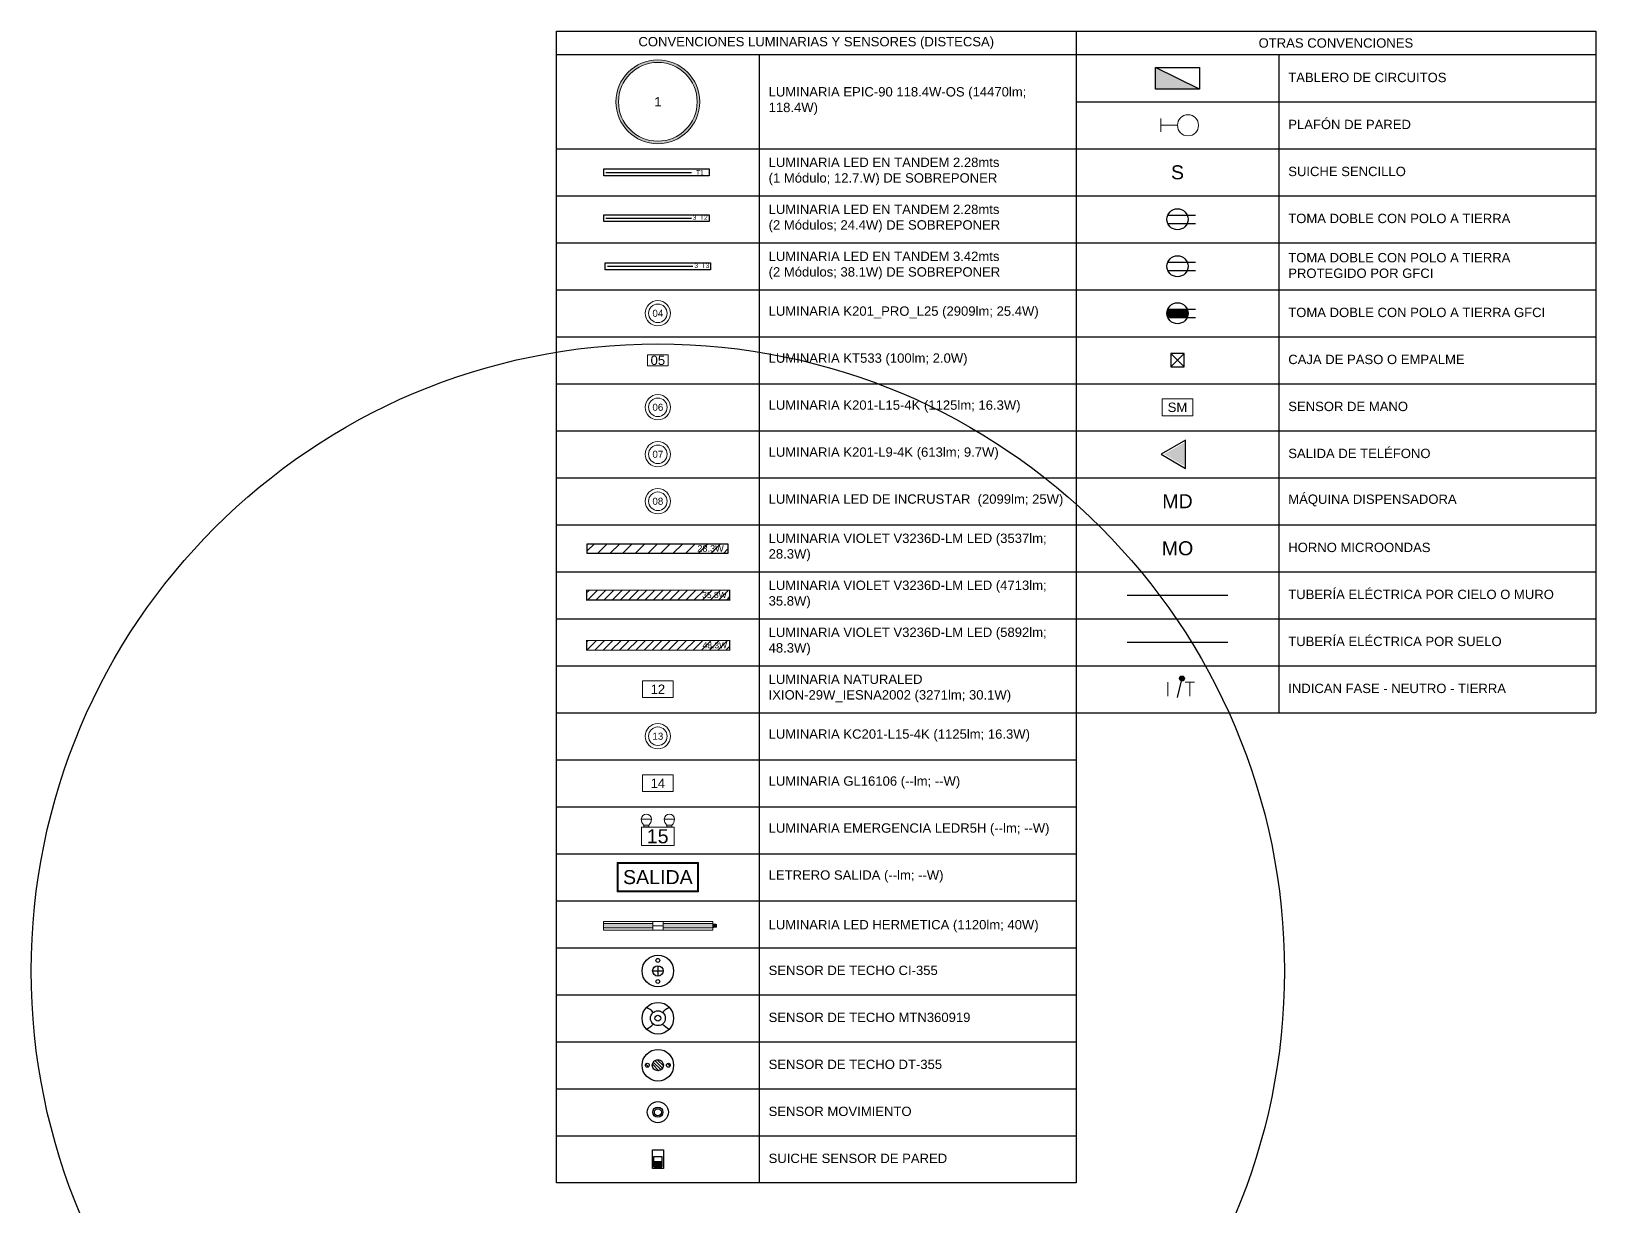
# Model space of a CAD drawing. Header units: metres. Extents: x 81 to 650, y -25 to 177.
# Drawn here: x 80.64 to 97.37, y -13.22 to -0.67 of the extents above; entities that cross this region are included whole.
import ezdxf
from ezdxf.enums import TextEntityAlignment as Align

# ---------------------------------------------------------------- set-up
doc = ezdxf.new("R2010")
doc.units = ezdxf.units.M
doc.linetypes.add('DASHED', pattern=[19.049999999999997, 12.7, -6.35])
for name, color, linetype, lineweight in [('-CN-GYD-INTERRUPTORES DE PARED', 3, 'Continuous', 20), ('-CN-GYD-LUMINARIA LED HERMETICA', 1, 'Continuous', 5), ('L', 7, 'Continuous', 15), ('RE80', 7, 'Continuous', 15)]:
    doc.layers.add(name, color=color, linetype=linetype, lineweight=lineweight)
for name, color, linetype in [('-HAZ SENSORES', 21, 'Continuous'), ('-ILUMINACIÓN', 7, 'Continuous'), ('JCA_HATCH 254', 252, 'Continuous'), ('RE60', 7, 'Continuous'), ('SENSOR MOVIMIENTO', 3, 'Continuous'), ('T', 1, 'Continuous'), ('TB', 7, 'Continuous'), ('TP', 4, 'DASHED'), ('TT', 4, 'Continuous')]:
    doc.layers.add(name, color=color, linetype=linetype)
doc.styles.add('ROMANS', font='arial.ttf')
doc.styles.get("Standard").update_dxf_attribs({"font": 'arial.ttf'})
pattern_1 = [(0, (0, 0), (0, 6.985), [5.08, -1.905]), (90, (0, 0), (-6.985, 4.277078946022131e-16), [5.08, -1.905])]
pattern_2 = [(45, (5.172751116333529e-12, 1.719513420539442e-12), (-0.04377874859021209, 0.04377874859021209), [])]
pattern_3 = [(180, (4.985223531723022, -38.81197714805603), (-6.006312120748421, -10.4032377503332), [1.501578030241592, -10.51104621169115]), (270, (4.234434604644775, -38.81197714805603), (6.006312121184317, -10.40323775008154), [0.7507890151207962, -20.05568648529394]), (270, (4.046737432479858, -38.81197714805603), (6.006312121184317, -10.40323775008154), [0.6006312120966371, -20.2058442883181]), (270, (4.422131776809692, -38.81197714805603), (6.006312121184317, -10.40323775008154), [0.6006312120966371, -20.2058442883181]), (240.0000000012004, (3.859040021896362, -38.81197714805603), (6.006312113023615, -10.40323775479312), [0.4805049696773095, -11.53211927225543]), (300.0000000012004, (4.609829187393188, -38.81197714805603), (12.01262423377204, -4.459921246656068e-09), [0.4805049696773095, -11.53211927225543])]

# ---------------------------------------------------------------- blocks, each defined once
blk = doc.blocks.new('c4x4')
at = {"layer": 'T'}
for p, q in [((0.07153333464157186, 0.07153333464520983), (-0.07153333464157186, 0.07153333464520983)), ((-0.07153333464157186, 0.07153333464520983), (-0.07153333464157186, -0.07153333464520983)), ((-0.07153333464157186, 0.07153333464520983), (0.07153333464157186, -0.07153333464520983)), ((0.07153333464157186, 0.07153333464520983), (-0.07153333464157186, -0.07153333464520983)), ((0.07153333464157186, -0.07153333464520983), (0.07153333464157186, 0.07153333464520983)), ((-0.07153333464157186, -0.07153333464520983), (0.07153333464157186, -0.07153333464520983))]:
    blk.add_line(p, q, dxfattribs=at)
blk = doc.blocks.new('13_16.3W')
at = {"layer": 'L', "color": 3}
blk.add_circle((0, 0), 0.09, dxfattribs=at)
at = {"layer": 'L', "color": 2}
blk.add_circle((1.763491390772188e-18, 0), 0.066, dxfattribs=at)
at = {"layer": 'L', "color": 1}
blk.add_text('13', height=0.05, dxfattribs=at).set_placement((0, 0), align=Align.MIDDLE_CENTER)
blk = doc.blocks.new('01_118.4W')
at = {"layer": 'L'}
h = blk.add_hatch(color=256, dxfattribs=at)
h.paths.add_polyline_path([(-0.4482549209899034, 0, 1), (0.4482549209899034, 0, 1)])
h.paths.add_polyline_path([(0.4204890114474935, 0, -1), (-0.4204890114474935, 0, -1)], flags=16)
for radius in [0.4482549209899034, 0.4204890114474935]:
    blk.add_circle((0, 0), radius, dxfattribs=at)
at = {"layer": 'L', "color": 1}
blk.add_text('1', height=0.1, dxfattribs=at).set_placement((0, 0), align=Align.MIDDLE_CENTER)
blk = doc.blocks.new('12_30.1W')
at = {"layer": 'L'}
blk.add_lwpolyline([(-0.1649996104073903, 0.09000055175684274), (0.1649996104100335, 0.09000055175684274), (0.1649996104100335, -0.09000055175504507), (-0.1649996104073903, -0.09000055175504507)], close=True, dxfattribs=at)
at = {"layer": 'L', "color": 1}
blk.add_text('12', height=0.1, dxfattribs=at).set_placement((0, 0), align=Align.MIDDLE_CENTER)
blk = doc.blocks.new('04_25.4W')
at = {"layer": 'L', "color": 3}
blk.add_circle((0, 0), 0.09, dxfattribs=at)
at = {"layer": 'L', "color": 2}
blk.add_circle((1.763491390772188e-18, 0), 0.066, dxfattribs=at)
at = {"layer": 'L', "color": 1}
blk.add_text('04', height=0.05, dxfattribs=at).set_placement((0, 0), align=Align.MIDDLE_CENTER)
blk = doc.blocks.new('06_16.3W')
at = {"layer": 'L', "color": 3}
blk.add_circle((0, 0), 0.09, dxfattribs=at)
at = {"layer": 'L', "color": 2}
blk.add_circle((1.763491390772188e-18, 0), 0.066, dxfattribs=at)
at = {"layer": 'L', "color": 1}
blk.add_text('06', height=0.05, dxfattribs=at).set_placement((0, 0), align=Align.MIDDLE_CENTER)
blk = doc.blocks.new('08_26.6W')
at = {"layer": 'L', "color": 3}
blk.add_circle((0, 0), 0.09, dxfattribs=at)
at = {"layer": 'L', "color": 2}
blk.add_circle((1.763491390772188e-18, 0), 0.066, dxfattribs=at)
at = {"layer": 'L', "color": 1}
blk.add_text('08', height=0.05, dxfattribs=at).set_placement((0, 0), align=Align.MIDDLE_CENTER)
blk = doc.blocks.new('07_9.7W')
at = {"layer": 'L', "color": 3}
blk.add_circle((0, 0), 0.09, dxfattribs=at)
at = {"layer": 'L', "color": 2}
blk.add_circle((0, 0), 0.066, dxfattribs=at)
at = {"layer": 'L', "color": 1}
blk.add_text('07', height=0.05, dxfattribs=at).set_placement((0, 0), align=Align.MIDDLE_CENTER)
blk = doc.blocks.new('05_2W')
at = {"layer": 'L'}
blk.add_lwpolyline([(-0.1117278528109349, 0.05817958249823851), (0.1117278528108105, 0.05817958249823851), (0.1117278528108114, -0.0581795824982998), (-0.111727852810934, -0.0581795824982998)], close=True, dxfattribs=at)
at = {"layer": 'L', "color": 1}
blk.add_text('05', height=0.1, dxfattribs=at).set_placement((0, 0), align=Align.MIDDLE_CENTER)
blk = doc.blocks.new('14_13W')
at = {"layer": 'L'}
blk.add_lwpolyline([(-0.1649996104073903, 0.09000055175684274), (0.1649996104100335, 0.09000055175684274), (0.1649996104100335, -0.09000055175504507), (-0.1649996104073903, -0.09000055175504507)], close=True, dxfattribs=at)
at = {"layer": 'L', "color": 1}
blk.add_text('14', height=0.1, dxfattribs=at).set_placement((0, 0), align=Align.MIDDLE_CENTER)
blk = doc.blocks.new('15_4.8W')
at = {"layer": 'L', "color": 2}
for p, q in [((-0.1181673682837927, 0.1887826681839331), (-0.04602417728429504, 0.1887826681839331)), ((-0.1181673682837927, 0.1887826681839331), (-0.04602417728429504, 0.1887826681839331)), ((-0.1181673682837927, 0.1887826681839331), (-0.04602417728429504, 0.1887826681839331)), ((0.1157405260825042, 0.1315113153764289), (-0.1157405260825046, 0.131511315376429)), ((-0.1157405260825046, 0.131511315376429), (-0.1157405260825046, 2.781484335003742e-16)), ((0.1157405260825042, 0.1315113153764289), (-0.1157405260825046, 0.131511315376429)), ((-0.1157405260825046, 0.131511315376429), (-0.1157405260825046, 2.781484335003742e-16)), ((0.1157405260825042, 0.1315113153764289), (-0.1157405260825046, 0.131511315376429)), ((-0.1157405260825046, 0.131511315376429), (-0.1157405260825046, 2.781484335003742e-16)), ((-0.08209577278404386, 0.1461984173641898), (-0.1006131841504898, 0.1461984173641898)), ((-0.1006131841504898, 0.1341399728345326), (-0.1006131841504898, 0.1461984173641906)), ((-0.08209577278404386, 0.1461984173641898), (-0.1006131841504898, 0.1461984173641898)), ((-0.1006131841504898, 0.1341399728345326), (-0.1006131841504898, 0.1461984173641906)), ((-0.08209577278404386, 0.1461984173641898), (-0.1006131841504898, 0.1461984173641898)), ((-0.1006131841504898, 0.1341399728345326), (-0.1006131841504898, 0.1461984173641906)), ((-0.1006131841504898, 0.1341399728345317), (-0.06357836141759794, 0.1341399728345325)), ((-0.1006131841504898, 0.1341399728345317), (-0.06357836141759794, 0.1341399728345325)), ((-0.1006131841504898, 0.1341399728345317), (-0.06357836141759794, 0.1341399728345325)), ((-0.08209577278404386, 0.1461984173641898), (-0.06357836141759794, 0.1461984173641897)), ((-0.08209577278404386, 0.1461984173641898), (-0.06357836141759794, 0.1461984173641897)), ((-0.08209577278404386, 0.1461984173641898), (-0.06357836141759794, 0.1461984173641897)), ((-0.06357836141760505, 0.1461984173641897), (-0.06357836141760505, 0.1341399728345316)), ((-0.06357836141760505, 0.1461984173641897), (-0.06357836141760505, 0.1341399728345316)), ((-0.06357836141760505, 0.1461984173641897), (-0.06357836141760505, 0.1341399728345316)), ((0.1181673682837923, 0.1887826681839331), (0.04602417728429468, 0.1887826681839331)), ((0.1181673682837923, 0.1887826681839331), (0.04602417728429468, 0.1887826681839331)), ((0.1181673682837923, 0.1887826681839331), (0.04602417728429468, 0.1887826681839331)), ((0.0820957727840435, 0.1461984173641898), (0.06357836141759758, 0.1461984173641897)), ((0.06357836141760469, 0.1461984173641897), (0.06357836141760469, 0.1341399728345316)), ((0.0820957727840435, 0.1461984173641898), (0.06357836141759758, 0.1461984173641897)), ((0.06357836141760469, 0.1461984173641897), (0.06357836141760469, 0.1341399728345316)), ((0.0820957727840435, 0.1461984173641898), (0.06357836141759758, 0.1461984173641897)), ((0.06357836141760469, 0.1461984173641897), (0.06357836141760469, 0.1341399728345316)), ((0.1006131841504894, 0.1341399728345317), (0.06357836141759758, 0.1341399728345325)), ((0.1006131841504894, 0.1341399728345317), (0.06357836141759758, 0.1341399728345325)), ((0.1006131841504894, 0.1341399728345317), (0.06357836141759758, 0.1341399728345325)), ((0.0820957727840435, 0.1461984173641898), (0.1006131841504894, 0.1461984173641898)), ((0.0820957727840435, 0.1461984173641898), (0.1006131841504894, 0.1461984173641898)), ((0.0820957727840435, 0.1461984173641898), (0.1006131841504894, 0.1461984173641898)), ((0.1006131841504894, 0.1341399728345326), (0.1006131841504894, 0.1461984173641906)), ((0.1006131841504894, 0.1341399728345326), (0.1006131841504894, 0.1461984173641906)), ((0.1006131841504894, 0.1341399728345326), (0.1006131841504894, 0.1461984173641906)), ((0.1157405260825042, 2.214519275809463e-16), (0.1157405260825042, 0.1315113153764289)), ((0.1157405260825042, 2.214519275809463e-16), (0.1157405260825042, 0.1315113153764289)), ((0.1157405260825042, 2.214519275809463e-16), (0.1157405260825042, 0.1315113153764289)), ((-0.1157405260825046, 2.781484335003742e-16), (0.1157405260825042, 2.214519275809463e-16)), ((-0.1157405260825046, 2.781484335003742e-16), (0.1157405260825042, 2.214519275809463e-16)), ((-0.1157405260825046, 2.781484335003742e-16), (0.1157405260825042, 2.214519275809463e-16))]:
    blk.add_line(p, q, dxfattribs=at)
for centre, radius, start, end in [((-0.08209577278404386, 0.1887826681839331), 0.03607159549974881, 0, 180), ((-0.08209577278404386, 0.1887826681839331), 0.03607159549974881, 0, 180), ((-0.08209577278404386, 0.1887826681839331), 0.03607159549974881, 0, 180), ((0.0820957727840435, 0.1887826681839331), 0.03607159549974881, 0, 180), ((0.0820957727840435, 0.1887826681839331), 0.03607159549974881, 0, 180), ((0.0820957727840435, 0.1887826681839331), 0.03607159549974881, 0, 180), ((-0.05936411202605302, 0.1881124506575731), 0.05880707557807638, 179.3469924054095, 225.4581196963682), ((-0.05936411202605302, 0.1881124506575731), 0.05880707557807638, 179.3469924054095, 225.4581196963682), ((-0.05936411202605302, 0.1881124506575731), 0.05880707557807638, 179.3469924054095, 225.4581196963682), ((-0.1048274335420347, 0.1881124506575731), 0.05880707557807638, 314.5418803036317, 0.6530075945904015), ((-0.1048274335420347, 0.1881124506575731), 0.05880707557807638, 314.5418803036317, 0.6530075945904015), ((-0.1048274335420347, 0.1881124506575731), 0.05880707557807638, 314.5418803036317, 0.6530075945904015), ((0.1048274335420343, 0.1881124506575731), 0.05880707557807638, 179.3469924054096, 225.4581196963683), ((0.1048274335420343, 0.1881124506575731), 0.05880707557807638, 179.3469924054096, 225.4581196963683), ((0.1048274335420343, 0.1881124506575731), 0.05880707557807638, 179.3469924054096, 225.4581196963683), ((0.05936411202605266, 0.1881124506575731), 0.05880707557807638, 314.5418803036317, 0.6530075945905542), ((0.05936411202605266, 0.1881124506575731), 0.05880707557807638, 314.5418803036317, 0.6530075945905542), ((0.05936411202605266, 0.1881124506575731), 0.05880707557807638, 314.5418803036317, 0.6530075945905542)]:
    blk.add_arc(centre, radius, start, end, dxfattribs=at)
at = {"layer": 'L', "color": 1}
blk.add_text('15', height=0.1, dxfattribs=at).set_placement((-0.001399660934822133, 0.06704704703451558), align=Align.MIDDLE_CENTER)
blk = doc.blocks.new('Sensor 360º_MTN360919')
at = {"layer": 'SENSOR MOVIMIENTO'}
for radius in [0.0001126266992649, 5.29812951653e-05, 2.08105346564e-05]:
    blk.add_circle((0, 0), radius, dxfattribs=at)
for centre, start, end in [((-0.0001717257415585, -0.0001003944050753), 45.61741359108569, 63.20168417125959), ((0.0001717257415585, -0.0001003944050753), 116.7983158287404, 134.3825864089143), ((-0.0001717257415585, 0.0001003944051336), 296.7983158287404, 314.3825864089143), ((0.0001717257415585, 0.0001003944051336), 225.6174135910857, 243.2016841712596)]:
    blk.add_arc(centre, 0.0001989189957871, start, end, dxfattribs=at)
blk = doc.blocks.new('Sensor 360º_')
at = {"layer": 'SENSOR MOVIMIENTO'}
for radius in [0.1126266992649, 0.05401429200430281, 0.03749490125170592]:
    blk.add_circle((0, 0), radius, dxfattribs=at)
blk = doc.blocks.new('Sensor 360º_DT-355')
at = {"layer": 'SENSOR MOVIMIENTO'}
h = blk.add_hatch(dxfattribs=at)
h.set_pattern_fill('ANSI31', color=256, scale=0.005, angle=-90.00000000000001)
h.set_pattern_definition([(315, (-59.17988929593923, -37.64772908967827), (0.01122532015133644, 0.01122532015133644), [])])
h.paths.add_polyline_path([(0.08896034063200631, 0, 1), (0.06116125988459231, 0, 1)])
h.paths.add_polyline_path([(-0.08896034063200631, 0, 1), (-0.06116125988459231, 0, 1)])
h = blk.add_hatch(dxfattribs=at)
h.set_pattern_fill('ANSI31', color=256, scale=0.005, angle=-90.00000000000001)
h.set_pattern_definition([(315, (-37.64772908967826, 59.17988929593924), (0.01122532015133644, 0.01122532015133644), [])])
h.paths.add_polyline_path([(0.03960792758973606, 0, 1), (-0.03960792758973606, 0, 1)])
for centre, radius in [((0, 0), 0.1126266992649), ((-0.07506080025829931, 0), 0.013899540373707), ((0, 0), 0.03960792758973606), ((0.07506080025829931, 0), 0.013899540373707)]:
    blk.add_circle(centre, radius, dxfattribs=at)
blk = doc.blocks.new('Suiche Sensor')
at = {"layer": 'SENSOR MOVIMIENTO'}
h = blk.add_hatch(dxfattribs=at)
h.set_pattern_fill('GRATE', color=256, scale=0.0015)
h.set_pattern_definition([(0, (-77.48357458573103, -52.58691666237909), (0, 0.001190625), []), (90, (-77.48357458573103, -52.58691666237909), (-0.004762499999999999, 2.916190190469635e-19), [])])
h.paths.add_polyline_path([(-0.02897171950306365, -0.0851058927420496), (-0.02897171950306365, -0.1222345983032156), (0.02897171937708088, -0.1222345983032156), (0.02897171937708087, -0.0851058927420496)])
blk.add_lwpolyline([(-0.03928014338193897, 0), (0.03928014338194608, 0), (0.03928014338194608, -0.1337000987045478), (-0.03928014338193897, -0.1337000987045478)], close=True, dxfattribs=at)
at = {"layer": 'SENSOR MOVIMIENTO', "elevation": 616.1617074966878}
blk.add_lwpolyline([(-0.02897171950306365, -0.04797718718089428), (0.02897171937708087, -0.04797718718089428), (0.02897171937708087, -0.1222345983032156), (-0.02897171950306365, -0.1222345983032156)], close=True, dxfattribs=at)
blk.add_lwpolyline([(0.02897171937708087, -0.0851058927420496), (-0.02897171950306365, -0.0851058927420496)], dxfattribs=at)
blk = doc.blocks.new('s')
at = {"layer": 'SENSOR MOVIMIENTO'}
blk.add_text('S', height=0.1, dxfattribs=at).set_placement((0, 0), align=Align.MIDDLE_CENTER)
blk = doc.blocks.new('t')
at = {"layer": 'T'}
for p, q in [((0.006261364575661342, 0.03000000000000114), (0.2042208909329133, 0.03000000000000109)), ((0.006261364575661326, -0.03000000000000113), (0.2042208909329133, -0.03000000000000118))]:
    blk.add_line(p, q, dxfattribs=at)
blk.add_circle((0.075, -9.18861341181465e-18), 0.075, dxfattribs=at)
blk = doc.blocks.new('tg')
at = {"layer": 'T'}
h = blk.add_hatch(dxfattribs=at)
h.set_pattern_fill('ANSI31', color=256, scale=0.005)
h.set_pattern_definition([(45, (0, 0), (-0.0004419417382415922, 0.0004419417382415923), [])])
h.paths.add_polyline_path([(0.15, -8.673617379884035e-18, 0.1032437171756006), (0.1437386354243371, 0.03000000000000111), (0.006261364575662898, 0.03000000000000114, 0.1032437171756007), (0, -8.673617379884035e-18, 0.1032437171756006), (0.006261364575662884, -0.03000000000000113), (0.1437386354243371, -0.03000000000000116, 0.1032437171756007)])
for p, q in [((0.006261364575661342, 0.03000000000000114), (0.2042208909329133, 0.03000000000000109)), ((0.006261364575661326, -0.03000000000000113), (0.2042208909329133, -0.03000000000000118))]:
    blk.add_line(p, q, dxfattribs=at)
blk.add_circle((0.075, -9.18861341181465e-18), 0.075, dxfattribs=at)
blk = doc.blocks.new('plm')
at = {"layer": 'L'}
for p, q in [((3.552713678800501e-15, 0.04765538815438219), (-3.552713678800501e-15, -0.04765538815438219)), ((0.1192954414960568, 0), (0, 0))]:
    blk.add_line(p, q, dxfattribs=at)
blk.add_circle((0.1942954414960568, -9.184850993605149e-18), 0.075, dxfattribs=at)
blk = doc.blocks.new('TB')
at = {"layer": 'TB'}
h = blk.add_hatch(color=256, dxfattribs=at)
h.dxf.hatch_style = 1
h.paths.add_polyline_path([(0.1564083869745092, -1.040834085586084e-16), (-0.1564083869745092, 0.1562500000000001), (-0.1564083869745092, -1.040834085586084e-16)])
blk.add_lwpolyline([(-0.1564083869745092, 0.15625), (0.1564083869745092, 0.15625), (0.1564083869745092, -1.040834085586084e-16), (-0.1564083869745092, -1.040834085586084e-16)], close=True, dxfattribs=at)
blk.add_lwpolyline([(0.1564083869745092, -1.040834085586084e-16), (-0.1564083869745092, 0.15625)], dxfattribs=at)
blk = doc.blocks.new('A1')
at = {"layer": 'RE60'}
h = blk.add_hatch(dxfattribs=at)
h.set_pattern_fill('ANSI31', color=256, scale=0.00125, style=0)
h.set_pattern_definition([(44.99999999999999, (-0.08380829255883095, -0.01511180938822791), (-0.00280633003783411, 0.00280633003783411), [])])
edge = h.paths.add_edge_path()
edge.add_arc((0.02347306642469626, 0.076558566604306), 0.01742745869859888, 0, 360)
blk.add_line((-0.01015284804295215, -0.0590971580402571), (0.01928009681161982, 0.05964303165813338), dxfattribs=at)
at = {"layer": 'RE60', "lineweight": 0}
for points in [[(-0.07895314480779547, 0.05029368283960489), (-0.07895314480779547, -0.04971214960510489)], [(0.04474802267934663, 0.05029368283960489), (0.1113911524861874, 0.05029368283960489)], [(0.07806958758276694, 0.05029368283960489), (0.07806958758276694, -0.04971214960510489)]]:
    blk.add_lwpolyline(points, dxfattribs=at)
at = {"layer": 'RE60'}
blk.add_circle((0.02347306642469626, 0.076558566604306), 0.01742745869859888, dxfattribs=at)
blk = doc.blocks.new('Salida_3.8W')
h = blk.add_hatch()
h.set_pattern_fill('ANGLE', color=256)
h.set_pattern_definition(pattern_1)
h.paths.add_polyline_path([(0.4341942393145998, -0.00999999999999801), (0.4341942393145999, 0.3029428160778097), (-0.4341942393145999, 0.3029428160778096), (-0.4341942393145999, -0.00999999999999801)])
h.paths.add_polyline_path([(-0.4241942393146019, 8.673617379884035e-19), (-0.4241942393146019, 0.2929428160778116), (0.4241942393146019, 0.2929428160778116), (0.4241942393146018, 0)], flags=16)
h = blk.add_hatch()
h.set_pattern_fill('ANGLE', color=256)
h.set_pattern_definition(pattern_1)
h.paths.add_polyline_path([(0.4341942393145999, -0.00999999999999801), (0.4341942393145999, 0.3029428160778096), (-0.4341942393145999, 0.3029428160778096), (-0.4341942393145999, -0.00999999999999801)])
h.paths.add_polyline_path([(-0.4241942393146019, 0), (-0.4241942393146018, 0.2929428160778116), (0.4241942393146019, 0.2929428160778116), (0.4241942393146019, 0)], flags=16)
at = {"layer": 'L'}
h = blk.add_hatch(dxfattribs=at)
h.set_pattern_fill('ANGLE', color=3)
h.set_pattern_definition([(0, (-44.67846380427, -37.25135401249463), (0, 6.985), [5.08, -1.905]), (90, (-44.67846380427, -37.25135401249463), (-6.985, 4.277078946022131e-16), [5.08, -1.905])])
h.paths.add_polyline_path([(0.4341942393145999, -0.00999999999999801), (0.4341942393146, 0.3029428160778097), (-0.4341942393145999, 0.3029428160778096), (-0.4341942393145999, -0.00999999999999801)])
h.paths.add_polyline_path([(-0.4241942393146019, 8.673617379884035e-19), (-0.4241942393146019, 0.2929428160778116), (0.4241942393146019, 0.2929428160778116), (0.4241942393146019, 0)], flags=16)
h = blk.add_hatch(color=3, dxfattribs=at)
h.paths.add_polyline_path([(0.4341942393145999, -0.00999999999999801), (0.4341942393146, 0.3029428160778097), (-0.4341942393145999, 0.3029428160778096), (-0.4341942393145999, -0.00999999999999801)])
h.paths.add_polyline_path([(-0.4241942393146019, 0), (-0.4241942393146019, 0.2929428160778116), (0.4241942393146019, 0.2929428160778116), (0.4241942393146019, 0)], flags=16)
at = {"layer": 'L', "color": 3}
for points in [[(-0.4341942393145999, 0.3029428160778096), (0.4341942393145999, 0.3029428160778096), (0.4341942393145999, -0.00999999999999801), (-0.4341942393145999, -0.00999999999999801)], [(-0.4241942393146019, 0.2929428160778116), (0.4241942393146019, 0.2929428160778116), (0.4241942393146019, 0), (-0.4241942393146019, 0)]]:
    blk.add_lwpolyline(points, close=True, dxfattribs=at)
at = {"layer": 'L', "color": 3, "insert": (0, 0.1464714080389058, 712.660844672974), "char_height": 0.15, "width": 0.8483884786292037, "attachment_point": 5}
blk.add_mtext('\\pxqc;SALIDA', dxfattribs=at)
blk = doc.blocks.new('TE')
at = {"layer": 'T'}
blk.add_hatch(color=256, dxfattribs=at).paths.add_polyline_path([(0.1636160092200072, 0.08291674158310691), (0.02000000000000313, 0), (0.1636160092200072, -0.08291674158310691)])
blk.add_lwpolyline([(0.1736160092200052, 0.1002372496587984), (0, 0), (0.1736160092200052, -0.1002372496587984)], close=True, dxfattribs=at)
blk = doc.blocks.new('HERM.48.3')
at = {"layer": '-ILUMINACIÓN'}
h = blk.add_hatch(dxfattribs=at)
h.set_pattern_fill('ANSI31', color=9, scale=0.0195, style=0)
h.set_pattern_definition(pattern_2)
h.paths.add_polyline_path([(0.7643999999999949, 0.0519999999999925), (-0.7643999999999949, 0.0519999999999925), (-0.7643999999999949, -0.05200000000000671), (0.7643999999999949, -0.05200000000000671)])
at = {"layer": '-ILUMINACIÓN', "const_width": 0.013}
blk.add_lwpolyline([(-0.7643999999999949, -0.05200000000000671), (0.7643999999999949, -0.05200000000000671), (0.7643999999999949, 0.0519999999999925), (-0.7643999999999949, 0.0519999999999925)], close=True, dxfattribs=at)
at = {"layer": '-ILUMINACIÓN'}
blk.add_text('48.3W', height=0.065, dxfattribs=at).set_placement((0.4749695619359784, -0.03201483169087282))
blk = doc.blocks.new('HERM.35.8')
at = {"layer": '-ILUMINACIÓN'}
h = blk.add_hatch(dxfattribs=at)
h.set_pattern_fill('ANSI31', color=9, scale=0.0195, style=0)
h.set_pattern_definition(pattern_2)
h.paths.add_polyline_path([(0.7643999999999949, 0.0519999999999925), (-0.7643999999999949, 0.0519999999999925), (-0.7643999999999949, -0.05200000000000671), (0.7643999999999949, -0.05200000000000671)])
at = {"layer": '-ILUMINACIÓN', "const_width": 0.013}
blk.add_lwpolyline([(-0.7643999999999949, -0.05200000000000671), (0.7643999999999949, -0.05200000000000671), (0.7643999999999949, 0.0519999999999925), (-0.7643999999999949, 0.0519999999999925)], close=True, dxfattribs=at)
at = {"layer": '-ILUMINACIÓN'}
blk.add_text('35.8W', height=0.065, dxfattribs=at).set_placement((0.4705491557241395, -0.03201483169087282))
blk = doc.blocks.new('LUM.LED.24.4W')
blk.add_lwpolyline([(-0.500677220342117, 0.06288248093951415), (0.627691487213454, 0.0628824809395141), (0.627691487213454, -0.00990817860666126), (-0.500677220342117, -0.009908178606661214)], close=True)
blk.add_lwpolyline([(-0.4766484212310722, 0.02648715116642647), (0.4376060829195119, 0.02648715116642641)])
at = {"layer": '-ILUMINACIÓN'}
blk.add_text('3_T2', height=0.05, dxfattribs=at).set_placement((0.4517300185979884, 0.00832792204051458))
blk = doc.blocks.new('HERM.28.3')
at = {"layer": 'JCA_HATCH 254'}
h = blk.add_hatch(dxfattribs=at)
h.set_pattern_fill('ANSI31', color=0, scale=0.03)
h.set_pattern_definition([(45, (-89.70032173734883, -57.36785772609832), (-0.06735192090801866, 0.06735192090801866), [])])
h.paths.add_polyline_path([(-0.7381247207976154, 0.05200000000000671), (0.7643999999999949, 0.05200000000000671), (0.7643999999999949, -0.0519999999999925), (-0.7381247207976154, -0.0519999999999925)])
at = {"layer": '-ILUMINACIÓN'}
blk.add_lwpolyline([(-0.7381247207976154, 0.05200000000000671), (0.7643999999999949, 0.05200000000000671), (0.7643999999999949, -0.0519999999999925), (-0.7381247207976154, -0.0519999999999925)], close=True, dxfattribs=at)
at = {"layer": 'RE80'}
blk.add_text('28.3W', height=0.07, dxfattribs=at).set_placement((0.5797062479011146, 0.001429514389798214, 765.3542252275132), align=Align.MIDDLE_CENTER)
blk = doc.blocks.new('LUM.LED.38.1W')
at = {"layer": '-ILUMINACIÓN'}
blk.add_lwpolyline([(-0.5641843537777902, 0.0363953297730859), (0.564184353777776, 0.0363953297730859), (0.564184353777776, -0.03639532977310012), (-0.5641843537777902, -0.03639532977310012)], close=True, dxfattribs=at)
blk.add_lwpolyline([(-0.540155554666768, 0), (0.3740989494838374, 0)], dxfattribs=at)
at = {"layer": 'RE80', "ltscale": 0.015, "insert": (0.3408692774846998, -1.4210854715202e-14), "char_height": 0.05, "width": 0.2233150762930762, "attachment_point": 4, "style": 'ROMANS'}
blk.add_mtext('\\pxl1,r1.8772;3_T3', dxfattribs=at)
blk = doc.blocks.new('SENSOR-360-13.4')
at = {"layer": '-HAZ SENSORES'}
blk.add_circle((0, 0), 6.7, dxfattribs=at)
at = {"layer": 'SENSOR MOVIMIENTO'}
for points in [[(-0.05624235187755744, 0), (0.05624235187755744, 0)], [(0, 0.05624235187758586), (0, -0.05624235187758586)]]:
    blk.add_lwpolyline(points, dxfattribs=at)
for centre, radius in [((0, 0), 0.16894004889735), ((0, 0), 0.05624235187755888), ((0, 0.1125912003874419), 0.0208493105605605), ((0, -0.1125912003874419), 0.0208493105605605)]:
    blk.add_circle(centre, radius, dxfattribs=at)
blk = doc.blocks.new('LUMINARIA HERMETICA 40W')
h = blk.add_hatch()
h.set_pattern_fill('SWAMP', color=252, scale=0.4729379622808165, angle=180.0000000012004)
h.set_pattern_definition(pattern_3)
h.paths.add_polyline_path([(-23.95267558097839, 54.86080360412598), (23.43255805969238, 54.86080360412598), (23.43255805969238, 584.8215224742889), (-23.95267558097839, 584.8215224742889)])
h = blk.add_hatch()
h.set_pattern_fill('SWAMP', color=252, scale=0.4729379622808165, angle=180.0000000012004)
h.set_pattern_definition(pattern_3)
h.paths.add_polyline_path([(-23.95267558097839, -584.8215224742889), (23.43255805969238, -584.8215224742889), (23.43255805969238, -54.86080360412598), (-23.95267558097839, -54.86080360412598)])
at = {"layer": '-CN-GYD-INTERRUPTORES DE PARED', "color": 1, "extrusion": (0, 0, -1)}
for p, q in [((-46.33555698394775, 584.8215224742889), (46.33555674552917, 584.8215224742889)), ((-46.33555698394775, 54.86080360412598), (-46.33555698394775, 584.8215224742889)), ((46.33555674552917, 584.8215224742889), (46.33555674552917, 559.3439981937408)), ((46.33555674552917, 559.3439981937408), (46.33555674552917, 54.86080360412598)), ((-46.33555674552917, -559.176253080368), (-46.33555698394775, -54.86080360412598)), ((46.33555674552917, -54.86080360412598), (46.33555674552917, -584.8215224742889)), ((-46.33555674552917, -584.8215224742889), (-46.33555674552917, -559.176253080368)), ((46.33555674552917, -584.8215224742889), (-46.33555674552917, -584.8215224742889))]:
    blk.add_line(p, q, dxfattribs=at)
at = {"layer": '-CN-GYD-INTERRUPTORES DE PARED', "color": 1}
for p, q in [((46.33555674552917, 54.86080360412598), (-46.33555698394775, 54.86080360412598)), ((0, 54.86080360412598), (0, -54.86080360412598)), ((46.33555674552917, -54.86080360412598), (46.33555674552917, 54.86080360412598)), ((-46.33555698394775, -54.86080360412598), (46.33555674552917, -54.86080360412598)), ((-17.29176902770996, -588.3147706985474), (-17.42898893356323, -588.589652299881)), ((-17.42898893356323, -588.589652299881), (-17.42898893356323, -595.0472912788391)), ((-17.42898893356323, -595.0472912788391), (-12.21402621269226, -595.0472912788391)), ((-16.05666851997375, -587.35298204422), (-17.29176902770996, -588.3147706985474)), ((-14.68428754806519, -586.940808057785), (-16.05666851997375, -587.35298204422)), ((-15.91944861412048, -605.2144958972931), (-15.91944861412048, -615.3818490505219)), ((-12.4885265827179, -605.2144958972931), (-15.91944861412048, -605.2144958972931)), ((-15.91944861412048, -615.3818490505219), (-13.99812746047974, -617.0306928157806)), ((-12.21402621269226, -596.1463725566864), (-15.78216814994812, -596.1463725566864)), ((-15.78216814994812, -596.1463725566864), (-15.78216814994812, -604.1154148578644)), ((-15.78216814994812, -604.1154148578644), (-12.4885265827179, -604.1154148578644)), ((-13.03746700286865, -586.940808057785), (-14.68428754806519, -586.940808057785)), ((-13.99812746047974, -617.0306928157806), (-13.99812746047974, -621.427314043045)), ((-13.99812746047974, -621.427314043045), (-13.99812746047974, -623.3508913516998)), ((-13.99812746047974, -623.3508913516998), (-10.84170603752136, -625.686642408371)), ((-11.66508603096008, -587.6278636455536), (-13.03746700286865, -586.940808057785)), ((-12.76293158531189, -587.0782487392426), (-12.76293158531189, -584.8215224742889)), ((-12.76293158531189, -584.8215224742889), (0, -584.8215224742889)), ((0, -587.0782487392426), (-12.76293158531189, -587.0782487392426)), ((-12.4885265827179, -604.1154148578644), (-12.4885265827179, -605.2144958972931)), ((-12.21402621269226, -595.0472912788391), (-12.21402621269226, -596.1463725566864)), ((-10.56720566749573, -588.589652299881), (-11.66508603096008, -587.6278636455536)), ((-10.84170603752136, -625.686642408371), (0, -625.686642408371)), ((-7.685223817825317, -588.3147706985474), (-10.56720566749573, -588.589652299881)), ((-6.999063730239868, -588.04003739357), (-7.685223817825317, -588.3147706985474)), ((-3.019201517105103, -587.4904229640961), (-6.999063730239868, -588.04003739357)), ((0, -587.0782487392426), (-3.019201517105103, -587.4904229640961)), ((12.76293158531189, -584.8215224742889), (0, -584.8215224742889)), ((0, -587.0782487392426), (3.019201517105103, -587.4904229640961)), ((0, -587.0782487392426), (12.76293158531189, -587.0782487392426)), ((10.84170603752136, -625.686642408371), (0, -625.686642408371)), ((3.019201517105103, -587.4904229640961), (6.999063730239868, -588.04003739357)), ((6.999063730239868, -588.04003739357), (7.685223817825317, -588.3147706985474)), ((7.685223817825317, -588.3147706985474), (10.56720566749573, -588.589652299881)), ((10.56720566749573, -588.589652299881), (11.66508603096008, -587.6278636455536)), ((13.99812746047974, -623.3508913516998), (10.84170603752136, -625.686642408371)), ((11.66508603096008, -587.6278636455536), (13.03746700286865, -586.940808057785)), ((17.42898893356323, -595.0472912788391), (12.21402621269226, -595.0472912788391)), ((12.21402621269226, -595.0472912788391), (12.21402621269226, -596.1463725566864)), ((12.21402621269226, -596.1463725566864), (15.78216814994812, -596.1463725566864)), ((15.78216814994812, -604.1154148578644), (12.4885265827179, -604.1154148578644)), ((12.4885265827179, -604.1154148578644), (12.4885265827179, -605.2144958972931)), ((12.4885265827179, -605.2144958972931), (15.91944861412048, -605.2144958972931)), ((12.76293158531189, -587.0782487392426), (12.76293158531189, -584.8215224742889)), ((13.03746700286865, -586.940808057785), (14.68428754806519, -586.940808057785)), ((15.91944861412048, -615.3818490505219), (13.99812746047974, -617.0306928157806)), ((13.99812746047974, -617.0306928157806), (13.99812746047974, -621.427314043045)), ((13.99812746047974, -621.427314043045), (13.99812746047974, -623.3508913516998)), ((14.68428754806519, -586.940808057785), (16.05666851997375, -587.35298204422)), ((15.78216814994812, -596.1463725566864), (15.78216814994812, -604.1154148578644)), ((15.91944861412048, -605.2144958972931), (15.91944861412048, -615.3818490505219)), ((16.05666851997375, -587.35298204422), (17.29176878929138, -588.3147706985474)), ((17.29176878929138, -588.3147706985474), (17.42898893356323, -588.589652299881)), ((17.42898893356323, -588.589652299881), (17.42898893356323, -595.0472912788391))]:
    blk.add_line(p, q, dxfattribs=at)
for points in [[(-46.33555698394775, 54.86080360412598), (-46.33555698394775, -54.86080360412598)], [(-17.42898893356323, -593.8897941112518), (-10.56720566749573, -593.8897941112518), (-7.685223817825317, -593.8897941112518), (0, -593.8897941112518)], [(-13.99812746047974, -617.0306928157806), (0, -617.0306928157806)], [(-12.4885265827179, -604.1154148578644), (0, -604.1154148578644)], [(-12.4885265827179, -605.2144958972931), (0, -605.2144958972931)], [(-12.21402621269226, -595.0472912788391), (0, -595.0472912788391)], [(-12.21402621269226, -596.1463725566864), (0, -596.1463725566864)], [(-9.054880857467651, -615.3725082874298), (-10.84273505210876, -617.0306928157806)], [(-10.56720566749573, -588.589652299881), (-10.56720566749573, -595.0472912788391)], [(-7.211158514022827, -605.2144958972931), (-7.211158514022827, -615.3725082874298), (-9.054880857467651, -615.3725082874298), (-9.054880857467651, -605.2144958972931)], [(-8.384458303451538, -604.1154148578644), (-8.384458303451538, -596.1463725566864)], [(-7.685223817825317, -588.3147706985474), (-7.685223817825317, -595.0472912788391)], [(-7.211158514022827, -615.3725082874298), (-3.747247934341431, -617.0306928157806)], [(17.42898893356323, -593.8897941112518), (10.56720566749573, -593.8897941112518), (7.685223817825317, -593.8897941112518), (0, -593.8897941112518)], [(12.21402621269226, -595.0472912788391), (0, -595.0472912788391)], [(12.21402621269226, -596.1463725566864), (0, -596.1463725566864)], [(12.4885265827179, -604.1154148578644), (0, -604.1154148578644)], [(12.4885265827179, -605.2144958972931), (0, -605.2144958972931)], [(13.99812746047974, -617.0306928157806), (0, -617.0306928157806)], [(7.211158514022827, -615.3725082874298), (3.747247934341431, -617.0306928157806)], [(7.211158514022827, -605.2144958972931), (7.211158514022827, -615.3725082874298), (9.054880857467651, -615.3725082874298), (9.054880857467651, -605.2144958972931)], [(7.685223817825317, -588.3147706985474), (7.685223817825317, -595.0472912788391)], [(8.384458303451538, -604.1154148578644), (8.384458303451538, -596.1463725566864)], [(9.054880857467651, -615.3725082874298), (10.84273505210876, -617.0306928157806)], [(10.56720566749573, -588.589652299881), (10.56720566749573, -595.0472912788391)]]:
    blk.add_lwpolyline(points, dxfattribs=at)
at = {"color": 1}
for points in [[(23.43255805969238, 54.86080360412598), (-23.95267558097839, 54.86080360412598), (-23.95267558097839, 584.8215224742889), (23.43255805969238, 584.8215224742889)], [(23.43255805969238, -584.8215224742889), (-23.95267558097839, -584.8215224742889), (-23.95267558097839, -54.86080360412598), (23.43255805969238, -54.86080360412598)]]:
    blk.add_lwpolyline(points, close=True, dxfattribs=at)

msp = doc.modelspace()

# ---------------------------------------------------------------- linework, layer by layer
at = {"layer": '-ILUMINACIÓN', "elevation": -1.184298525913619e-08}
msp.add_lwpolyline([(86.75996513900397, -2.14142592720691), (87.8883338465596, -2.14142592720691), (87.8883338465596, -2.214216586753082), (86.75996513900397, -2.214216586753082)], close=True, dxfattribs=at)
msp.add_lwpolyline([(86.78399393811493, -2.177821256980224), (87.69824844226538, -2.177821256980224)], dxfattribs=at)
at = {"layer": 'L', "elevation": -7.61247065383941e-09}
msp.add_lwpolyline([(92.73048265224072, -4.597586748843327), (93.06048187305815, -4.597586748843327), (93.06048187305815, -4.777587852355225), (92.73048265224072, -4.777587852355225)], close=True, dxfattribs=at)
at = {"layer": 'RE60'}
for p, q in [((97.36762682475025, -0.6700976069369062, -1.623993739485741e-08), (97.3676268247507, -7.951797676704246, -4.398316377773881e-09)), ((97.36762682475025, -0.9211907127878476, -1.623993739485741e-08), (86.2544796712698, -0.9211907127878476, -1.623993739485741e-08))]:
    msp.add_line(p, q, dxfattribs=at)
at = {"layer": 'RE60', "color": 1}
for p, q in [((88.42333770054599, -0.9211907127878476, -1.623993739485741e-08), (88.42333770054599, -12.97365979378537, -1.184162101708353e-08)), ((93.97991127728598, -0.9211907127878476, -1.623993739485741e-08), (93.97991127728598, -7.951797676704246, -4.398316377773881e-09)), ((91.8110532480098, -1.423376924496097, -2.165324985980988e-08), (97.36762682475525, -1.423376924496097, -2.165324985980988e-08)), ((86.2544796712698, -1.925563136204346, -1.623993739485741e-08), (97.36762682475525, -1.925563136204346, -2.094566298183054e-08)), ((86.2544796712698, -2.427749347912595, -1.657826942391694e-08), (97.36762682475525, -2.427749347912595, -2.635897544678301e-08)), ((86.25447967126935, -2.929935559621299, -1.691660145297647e-08), (97.36762682475525, -2.929935559620844, -3.177228791173548e-08)), ((86.25447967126935, -3.432121771329548, -1.725493348203599e-08), (97.36762682475525, -3.432121771329093, -3.718560037668794e-08)), ((86.25447967126935, -3.934307983037797, -1.759326551109552e-08), (97.36762682475525, -3.934307983037797, -4.259891284164041e-08)), ((86.25447967126935, -4.436494194746047, -1.793159754015505e-08), (97.36762682475525, -4.436494194746047, -1.793159754015505e-08)), ((86.25447967126935, -4.938680406454296, -1.826992956921458e-08), (97.36762682475525, -4.938680406454296, -1.826992956921458e-08)), ((86.2544796712689, -5.440866618163, -1.860826159827411e-08), (97.36762682475525, -5.440866618162545, -2.368324203416705e-08)), ((86.2544796712689, -5.943052829871249, -1.894659362733364e-08), (97.36762682475525, -5.943052829871249, -2.909655449911952e-08)), ((86.2544796712689, -6.445239041579498, -1.928492565639317e-08), (97.36762682475525, -6.445239041579498, -3.450986696407199e-08)), ((86.2544796712698, -6.947425253287747, -1.96232576854527e-08), (97.36762682475525, -6.947425253287747, -8.69185896590352e-08)), ((86.2544796712698, -7.449611464995996, -1.996158971451223e-08), (97.36762682475843, -7.449611464995087, -6.425034371204674e-08)), ((86.25447967126844, -7.951797676704246, -2.029992174357176e-08), (97.3676268247507, -7.951797676704246, -4.398316377773881e-09)), ((86.2544796712698, -8.45398388841295, -2.063825377263129e-08), (91.81105324801526, -8.45398388841295, -2.063825377263129e-08)), ((86.25447967126844, -8.956170100121199, -2.097658580169082e-08), (91.81105324801389, -8.956170100121199, -2.097658580169082e-08)), ((86.25447967126844, -9.458356311829448, -1.590160536579788e-08), (91.81105324801389, -9.458356311829448, -1.590160536579788e-08)), ((86.25447967126844, -9.960542523537697, -1.082662492990494e-08), (91.81105324801389, -9.960542523537697, -1.082662492990494e-08)), ((86.25447967126844, -10.46272873524458, -3.890818334184545e-08), (91.81105324801389, -10.46272873524458, -3.890818334184545e-08)), ((86.25447967127526, -10.96491494695283, -3.890818334184545e-08), (91.81105324802026, -10.96491494695283, -3.890818334184545e-08)), ((86.25447967126844, -11.46710115866108, -3.890818334184545e-08), (91.81105324801389, -11.46710115866108, -3.890818334184545e-08)), ((86.25447967126844, -11.96928737036933, -3.890818334184545e-08), (91.81105324801389, -11.96928737036933, -3.890818334184545e-08)), ((86.25447967126844, -12.47147358207803, -3.890818334184545e-08), (91.81105324801389, -12.47147358207803, -3.890818334184545e-08))]:
    msp.add_line(p, q, dxfattribs=at)
at = {"layer": 'RE60'}
for points, elevation in [([(86.2544796712698, -0.6700976069369062), (97.36762682475025, -0.6700976069369062)], -1.623993739485741e-08), ([(91.81105324801025, -0.6700976069369062), (91.81105324801298, -12.97365979378537), (86.25447967127117, -12.97365979378537), (86.2544796712698, -0.6700976069369062)], -1.184298525913619e-08)]:
    msp.add_lwpolyline(points, dxfattribs=dict(at, elevation=elevation))
at = {"layer": 'TP', "elevation": -3.484638000372797e-08}
msp.add_lwpolyline([(92.35759516716486, -7.198518359141872), (93.43336935813137, -7.198518359141872)], dxfattribs=at)
at = {"layer": 'TT', "elevation": 1.756234269123524e-08}
msp.add_lwpolyline([(92.35759516716486, -6.696332147433623), (93.43336935813137, -6.696332147433623)], dxfattribs=at)

# ---------------------------------------------------------------- block references
at = {"layer": '-CN-GYD-LUMINARIA LED HERMETICA', "linetype": 'Continuous', "xscale": 0.001, "yscale": 0.001, "zscale": 0.002575412933351854, "rotation": 90}
msp.add_blockref('LUMINARIA HERMETICA 40W', (87.3414584177695, -10.22806707704996), dxfattribs=at)
at = {"layer": '-ILUMINACIÓN'}
for name, p in [('LUM.LED.24.4W', (87.26064235934588, -2.692407412797365, -1.184162101708353e-08)), ('LUM.LED.38.1W', (87.33890868590903, -3.181028665474969, -1.590160536579788e-08)), ('HERM.28.3', (87.32271189795098, -6.197675960687775, -1.184162101708353e-08)), ('HERM.35.8', (87.34194279374721, -6.694080015417057, -913.8368686101187))]:
    msp.add_blockref(name, p, dxfattribs=at)
msp.add_blockref('HERM.48.3', (87.34194279374721, -7.231447313870831, -913.8368686101187))
at = {"layer": 'L'}
for name, p in [('01_118.4W', (87.33890868590812, -1.423376924496097, -1.590160536579788e-08)), ('05_2W', (87.33890868590767, -4.185401088891922, -1.793159754015505e-08)), ('12_30.1W', (87.33890868590767, -7.700704570850121, -1.793159754015505e-08)), ('14_13W', (87.33890868590812, -8.705076994267074, -1.793159754015505e-08)), ('Salida_3.8W', (87.33890868590858, -9.855920825722023, -1.590160536579788e-08))]:
    msp.add_blockref(name, p, dxfattribs=at)
at = {"layer": 'L', "xscale": 1.5, "yscale": 1.5, "zscale": 1.5}
for name, p in [('plm', (92.71653910040392, -1.674470030350221, -1.184162101708353e-08)), ('04_25.4W', (87.33890868590767, -3.683214877183673, -1.793159754015505e-08)), ('06_16.3W', (87.33890868590767, -4.687587300600171, -1.793159754015505e-08)), ('07_9.7W', (87.33890868590767, -5.18977351230842, -1.793159754015505e-08)), ('08_26.6W', (87.33890868590767, -5.691959724017124, -1.793159754015505e-08)), ('13_16.3W', (87.33890868590767, -8.20289078255837, -1.793159754015505e-08)), ('15_4.8W', (87.33890868590812, -9.37219097120942, -1.793159754015505e-08))]:
    msp.add_blockref(name, p, dxfattribs=at)
at = {"layer": 'RE60', "xscale": 1.5, "yscale": 1.5, "zscale": 1.5}
msp.add_blockref('A1', (92.9091603797831, -7.70097750765899, -8.725692168809474e-08), dxfattribs=at)
at = {"layer": 'SENSOR MOVIMIENTO'}
for name, p, xscale, yscale, zscale in [('s', (92.89548226264766, -2.176656242058471, -2.094566298183054e-08), 1.5, 1.5, 1.5), ('Sensor 360º_MTN360919', (87.33890868590812, -11.2160080528065, -3.890818334184502e-08), 1500, 1500, 1500), ('Sensor 360º_DT-355', (87.33890868591085, -11.71819426451475, -5.041147232986902e-08), 1.5, 1.5, 1.5), ('Suiche Sensor', (87.33890868590721, -12.62229161390223, -5.041147232986902e-08), 1.5, 1.5, 1.5)]:
    msp.add_blockref(name, p, dxfattribs=dict(at, xscale=xscale, yscale=yscale, zscale=zscale))
for name, p in [('SENSOR-360-13.4', (87.33890868590812, -10.71088145926359, -3.890818334184502e-08)), ('Sensor 360º_', (87.33890868590812, -12.22038047622345, -5.041147232986902e-08))]:
    msp.add_blockref(name, p, dxfattribs=at)
at = {"layer": 'T', "xscale": 1.5, "yscale": 1.5, "zscale": 1.5}
for name, p in [('t', (92.78298226264793, -2.67884245376672, -2.094566298183054e-08)), ('t', (92.78298226264793, -3.181028665474969, -2.094566298183054e-08)), ('tg', (92.78298226264793, -3.683214877183673, 4.398316377773881e-09)), ('TE', (92.72186625342762, -5.18977351230842, -1.826992956921458e-08))]:
    msp.add_blockref(name, p, dxfattribs=at)
at = {"layer": 'T'}
msp.add_blockref('c4x4', (92.89548226264766, -4.185401088891922, -1.184162101708353e-08), dxfattribs=at)
at = {"layer": 'TB', "xscale": 1.5, "yscale": 1.5, "zscale": 1.5}
msp.add_blockref('TB', (92.89548226264812, -1.289471318641972, -2.165324985980988e-08), dxfattribs=at)

# ---------------------------------------------------------------- texts
at = {"layer": 'L', "color": 1}
msp.add_text('SM', height=0.1, dxfattribs=at).set_placement((92.89548226264812, -4.687587300600171, -7.61247065383941e-09), align=Align.MIDDLE_CENTER)
at = {"layer": 'RE60', "color": 6, "ltscale": 0.02, "char_height": 0.1, "width": 5.556573576748306, "attachment_point": 5, "style": 'ROMANS'}
for s, insert in [('CONVENCIONES LUMINARIAS Y SENSORES (DISTECSA)', (89.03276645964412, -0.795644159863059, -1.623993739485741e-08)), ('OTRAS CONVENCIONES', (94.58934003638412, -0.795644159863059, -1.623993739485741e-08))]:
    msp.add_mtext(s, dxfattribs=dict(at, insert=insert))
at = {"layer": 'RE80'}
for s, p in [('MD', (92.89548226264766, -5.691959724017124, 1.756234269123524e-08)), ('MO', (92.89548226264766, -6.194145935725373, -2.402157406322658e-08))]:
    msp.add_text(s, height=0.15, dxfattribs=at).set_placement(p, align=Align.MIDDLE_CENTER)
at = {"layer": 'RE80', "ltscale": 0.015, "attachment_point": 4, "style": 'ROMANS'}
for s, insert, char_height, width in [('\\pxl1,r1.8772;TABLERO DE CIRCUITOS', (93.97991127728598, -1.163950485332407, -1.590160536579788e-08), 0.1, 3.387715547376231), ('\\pxl1,r1.8772;LUMINARIA EPIC-90 118.4W-OS (14470lm; 118.4W)', (88.4233377011699, -1.415043591187896, -1.623993739485741e-08), 0.1, 3.387715546752588), ('\\pxl1,r1.8772;PLAFÓN DE PARED', (93.97991127728598, -1.666136697041111, -1.1503288988024e-08), 0.1, 3.387715547376231), ('\\pxl1,r1.8772;T1', (87.69824844226538, -2.177821256980224, -1.184162101708353e-08), 0.05, 0.3443946252925372), ('\\pxl1,r1.8772;LUMINARIA LED EN TANDEM 2.28mts \\P(1 Módulo; 12.7.W) DE SOBREPONER', (88.42333770055372, -2.16832290874936, -2.875822247005999e-08), 0.1, 3.387715547376231), ('\\pxl1,r1.8772;SUICHE SENCILLO', (93.97991127728598, -2.16832290874936, -2.060733095277101e-08), 0.1, 3.387715547376231), ('\\pxl1,r1.8772;LUMINARIA LED EN TANDEM 2.28mts \\P(2 Módulos; 24.4W) DE SOBREPONER', (88.42333770054599, -2.670509120457609, -1.657826942391694e-08), 0.1, 3.387715547376231), ('\\pxl1,r1.8772;TOMA DOBLE CON POLO A TIERRA', (93.97991127728598, -2.670509120457609, -1.1503288988024e-08), 0.1, 3.387715547376231), ('\\pxl1,r1.8772;LUMINARIA LED EN TANDEM 3.42mts \\P(2 Módulos; 38.1W) DE SOBREPONER', (88.42333770054599, -3.172695332165858, -1.691660145297647e-08), 0.1, 3.387715547376231), ('\\pxl1,r1.8772;TOMA DOBLE CON POLO A TIERRA PROTEGIDO POR GFCI', (93.97991127728598, -3.172695332165858, -3.143395588267595e-08), 0.1, 3.387715547376231), ('\\pxl1,r1.8772;LUMINARIA K201_PRO_L25 (2909lm; 25.4W)', (88.42333770054599, -3.674881543874108, -1.793159754015505e-08), 0.1, 3.387715547376231), ('\\pxl1,r1.8772;TOMA DOBLE CON POLO A TIERRA GFCI', (93.97991127728598, -3.674881543874108, -1.1503288988024e-08), 0.1, 3.387715547376231), ('\\pxl1,r1.8772;LUMINARIA KT533 (100lm; 2.0W)', (88.42333770054599, -4.177067755582812, -1.928492565639317e-08), 0.1, 3.387715547376231), ('\\pxl1,r1.8772;CAJA DE PASO O EMPALME', (93.97991127728598, -4.177067755582357, -4.225876182317734e-08), 0.1, 3.387715547376231), ('\\pxl1,r1.8772;LUMINARIA K201-L15-4K (1125lm; 16.3W)', (88.42333770054599, -4.679253967291061, -1.793159754015505e-08), 0.1, 3.387715547376231), ('\\pxl1,r1.8772;SENSOR DE MANO', (93.97991127728598, -4.679253967290606, -9.978975867852569e-09), 0.1, 3.387715547376231), ('\\pxl1,r1.8772;LUMINARIA K201-L9-4K (613lm; 9.7W)', (88.42333770054599, -5.18144017899931, -1.590160536579788e-08), 0.1, 3.387715547376231), ('\\pxl1,r1.8772;SALIDA DE TELÉFONO', (93.97991127728598, -5.18144017899931, 1.790249370969832e-08), 0.1, 3.387715547376231), ('\\pxl1,r1.8772;LUMINARIA LED DE INCRUSTAR  (2099lm; 25W)', (88.42333770054599, -5.683626390707559, -1.860826159827411e-08), 0.1, 3.387715547376231), ('\\pxl1,r1.8772;MÁQUINA DISPENSADORA', (93.97991127728598, -5.683626390707559, 1.790249370969832e-08), 0.1, 3.387715547376231), ('\\pxl1,r1.8772;LUMINARIA VIOLET V3236D-LM LED (3537lm; 28.3W)', (88.42333770054599, -6.185812602415808, -2.063825377263129e-08), 0.1, 3.387715547376231), ('\\pxl1,r1.8772;HORNO MICROONDAS', (93.97991127728598, -6.185812602415808, -2.368142304476351e-08), 0.1, 3.387715547376231), ('\\pxl1,r1.8772;LUMINARIA VIOLET V3236D-LM LED (4713lm; 35.8W)', (88.42333770054599, -6.687998814124057, -1.725493348203599e-08), 0.1, 3.387715547376231), ('\\pxl1,r1.8772;TUBERÍA ELÉCTRICA POR CIELO O MURO', (93.97991127728598, -6.687998814124057, -2.909837348852307e-08), 0.1, 3.387715547376231), ('\\pxl1,r1.8772;LUMINARIA VIOLET V3236D-LM LED (5892lm; 48.3W)', (88.42333770054599, -7.190185025832761, -2.131491783075035e-08), 0.1, 3.387715547376231), ('\\pxl1,r1.8772;TUBERÍA ELÉCTRICA POR SUELO', (93.97991127728598, -7.190185025832307, -3.451168595347553e-08), 0.1, 3.387715547376231), ('\\pxl1,r1.8772;LUMINARIA NATURALED IXION-29W_IESNA2002 (3271lm; 30.1W)', (88.42333770054599, -7.69237123754101, -1.793159754015505e-08), 0.1, 3.387715547376231), ('\\pxl1,r1.8772;INDICAN FASE - NEUTRO - TIERRA', (93.97991127728598, -7.69237123754101, -8.692040864843875e-08), 0.1, 3.387715547376231), ('\\pxl1,r1.8772;LUMINARIA KC201-L15-4K (1125lm; 16.3W)', (88.42333770054599, -8.19455744924926, -1.590160536579788e-08), 0.1, 3.387715547376231), ('\\pxl1,r1.8772;LUMINARIA GL16106 (--lm; --W)', (88.42333770054599, -8.696743660957509, -1.793159754015505e-08), 0.1, 3.387715547376231), ('\\pxl1,r1.8772;LUMINARIA EMERGENCIA LEDR5H (--lm; --W)', (88.42333770054599, -9.198929872665758, -2.266824594698846e-08), 0.1, 3.387715547376231), ('\\pxl1,r1.8772;LETRERO SALIDA (--lm; --W)', (88.42333770054599, -9.701116084374462, -1.759326551109563e-08), 0.1, 3.387715547376231), ('\\pxl1,r1.8772;LUMINARIA LED HERMETICA (1120lm; 40W)', (88.42333770054599, -10.23189942617364, -9.81162884272635e-09), 0.1, 4.020285256733596), ('\\pxl1,r1.8772;SENSOR DE TECHO CI-355', (88.42333770054599, -10.70548850778914, -4.059984348714267e-08), 0.1, 3.387715547376231), ('\\pxl1,r1.8772;SENSOR DE TECHO MTN360919', (88.42333770054599, -11.20767471949694, -5.210313247516667e-08), 0.1, 3.387715547376231), ('\\pxl1,r1.8772;SENSOR DE TECHO DT-355', (88.42333770054599, -11.70986093120518, -5.210313247516667e-08), 0.1, 3.387715547376231), ('\\pxl1,r1.8772;SENSOR MOVIMIENTO', (88.42333770054599, -12.21204714291343, -5.210313247516667e-08), 0.1, 3.387715547376231), ('\\pxl1,r1.8772;SUICHE SENSOR DE PARED', (88.42333770054599, -12.71423335462214, -5.210313247516667e-08), 0.1, 3.387715547376231)]:
    msp.add_mtext(s, dxfattribs=dict(at, insert=insert, char_height=char_height, width=width))

doc.saveas('drawing.dxf')
